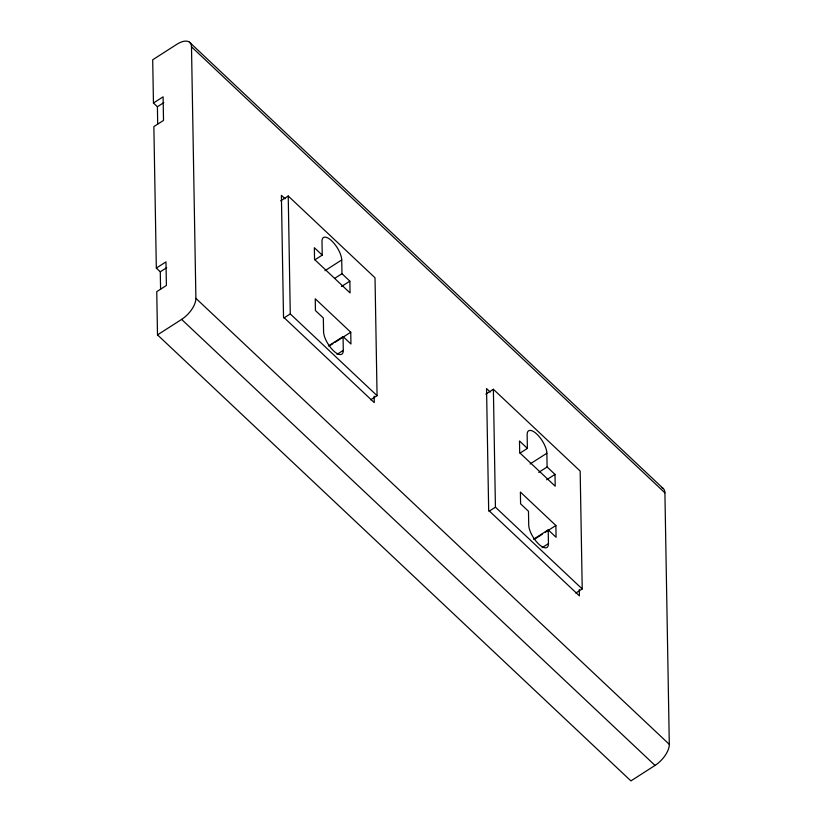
<?xml version="1.0" encoding="UTF-8"?>
<svg xmlns="http://www.w3.org/2000/svg" width="822" height="822" viewBox="0 0 822 822"><rect width="100%" height="100%" fill="white"/><g stroke="black" fill="none" stroke-linecap="round" stroke-linejoin="round"><path stroke-width="1.23" d="M157.701 124.112L157.403 106.737L153.457 103.027L163.105 96.832L163.516 120.413L153.868 126.598L156.334 268.075L160.28 271.794L160.588 289.169M157.403 106.737L163.835 102.616M156.334 268.075L165.982 261.889L166.393 285.47L156.745 291.656L157.505 334.883L630.916 780.9L655.031 765.426A18.701 9.227 -46.7 0 0 669.303 744.352L664.906 492.83A18.701 9.227 -46.7 0 0 661.792 487.58M160.28 271.794L166.712 267.664M280.723 200.835L288.224 196.016L375.017 277.785L377.072 395.68L370.64 399.811M157.505 334.883L181.621 319.409A18.701 9.227 -46.7 0 0 195.893 298.335L191.495 46.823A18.701 9.227 -46.7 0 0 176.822 44.316L152.697 59.79L153.457 103.027M314.898 259.834L322.234 255.118L321.998 241.37A15.577 6.114 57.3 0 1 331.687 240.836A15.577 6.114 57.3 0 1 341.726 259.947L341.962 273.705L349.853 281.134L350.059 292.93L314.559 259.475L314.353 247.689L322.234 255.118M324.947 270.715L341.726 259.947M334.626 278.411L341.962 273.705M283.847 318.042L290.279 313.912L288.224 196.016M341.469 286.518L349.853 281.134M328.379 346L343.062 336.578L350.953 344.017L350.747 332.232L315.237 298.776L315.443 310.562L323.334 318.001L323.58 331.749A15.577 6.114 57.3 0 0 333.609 350.871A15.577 6.114 57.3 0 0 343.298 350.336L343.062 336.578M329.776 345.682L332.92 343.668M335.016 342.322L350.747 332.232M337.01 354.374L343.298 350.336M485.864 394.108L493.375 389.289L580.168 471.057L582.223 588.953L575.79 593.083M520.038 453.107L527.385 448.391L527.149 434.643A15.577 6.114 57.3 0 1 536.838 434.108A15.577 6.114 57.3 0 1 546.866 453.22L547.113 466.978L555.004 474.407L555.21 486.203L519.699 452.747L519.494 440.962L527.385 448.391M530.087 463.988L546.866 453.22M538.718 472.362L547.113 466.978M488.998 511.315L495.43 507.184L493.375 389.289M546.609 479.791L555.004 474.407M533.529 539.273L548.212 529.851L556.093 537.29L555.888 525.494L520.388 492.049L520.593 503.835L528.484 511.274L528.721 525.022A15.577 6.114 57.3 0 0 538.759 544.143A15.577 6.114 57.3 0 0 548.449 543.609L548.212 529.851M534.917 538.955L542.263 534.249M545.407 532.224L555.888 525.494M542.15 547.647L548.449 543.609M189.461 42.169L662.871 488.186M191.495 46.823L664.906 492.83M285.1 198.78L281.391 195.287L283.518 317.117L374.257 402.605L374.144 396.194M490.241 392.053L486.542 388.559L488.669 510.39L579.407 595.878L579.294 589.466M290.279 313.912L377.072 395.68M495.43 507.184L582.223 588.953M195.893 298.335L669.303 744.352M181.621 319.409L655.031 765.426"/></g></svg>
